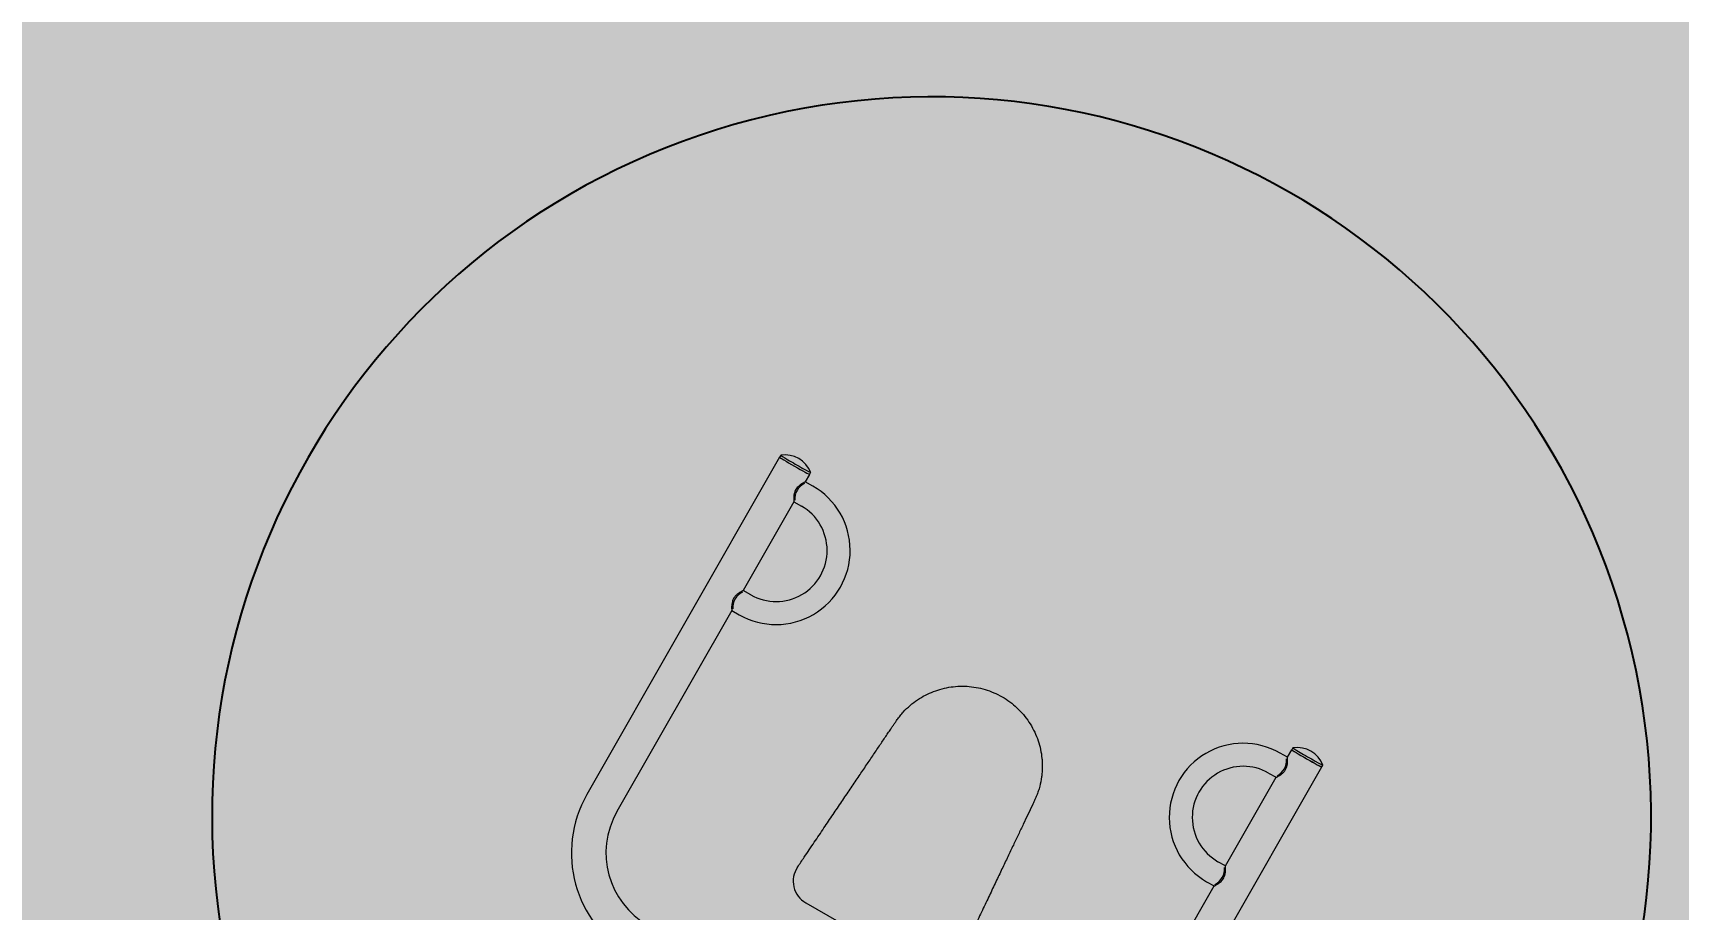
# Model space of a CAD drawing. Header units: millimetres. Extents: x 460 to 723, y 360 to 962.
# Drawn here: x 584.187 to 587.633, y 585.507 to 587.342 of the extents above; entities that cross this region are included whole.
import ezdxf
from ezdxf.lldxf.tags import DXFTag

# ---------------------------------------------------------------- set-up
doc = ezdxf.new("R2010")
doc.units = ezdxf.units.MM
doc.layers.get('0').update_dxf_attribs({"true_color": 0xc2ced6})
for name, color, linetype in [('Default', 7, 'Continuous'), ('DV3_Predeterminado', 7, 'Continuous'), ('G-ACOTADO LOTES', 251, 'Continuous')]:
    doc.layers.add(name, color=color, linetype=linetype)
doc.layers.add('Menorca-Parques-A-Bruñas', color=252, linetype='Continuous', lineweight=5)
doc.styles.add('01COTAS', font='romans.shx')
tags = doc.linetypes.add('DOT2', pattern=[3.175, 0, -3.175]).pattern_tags.tags
tags[6:7] = [DXFTag(74, 4), DXFTag(75, 0), DXFTag(340, '0'), DXFTag(46, 0.0), DXFTag(50, 0.0), DXFTag(44, 0.0), DXFTag(45, 0.0)]
tags[4:5] = [DXFTag(74, 4), DXFTag(75, 0), DXFTag(340, '0'), DXFTag(46, 0.0), DXFTag(50, 0.0), DXFTag(44, 0.0), DXFTag(45, 0.0)]
doc.dimstyles.new('DIM-50-PLANTA', dxfattribs={"dimscale": 0.05, "dimtxt": 2, "dimasz": 2, "dimexe": 2, "dimexo": 2, "dimgap": 1, "dimtad": 1, "dimzin": 4, "dimdsep": 46, "dimtxsty": '01COTAS', "dimblk": 'ARCHTICK', "dimcen": 25, "dimclrd": 256, "dimclre": 256, "dimclrt": 2, "dimadec": 0, "dimazin": 3, "dimtfac": 1, "dimtmove": 2, "dimatfit": 3, "dimfxl": 2, "dimtolj": 1, "dimtzin": 0, "dimarcsym": 0})

# ---------------------------------------------------------------- blocks, each defined once
blk = doc.blocks.new('SE2')
at = {"layer": 'DV3_Predeterminado', "color": 7, "linetype": 'Continuous', "lineweight": 18}
for p, q in [((137.228, 110.373), (123.731, 110.373)), ((137.303, 110.373), (137.228, 110.373)), ((131.779, 109.173), (123.731, 109.173)), ((131.779, 109.174), (131.779, 108.873)), ((136.128, 109.173), (132.579, 109.173)), ((132.579, 108.873), (132.579, 109.173)), ((132.579, 108.873), (132.579, 108.873)), ((136.128, 109.174), (136.128, 108.873)), ((137.228, 109.173), (136.928, 109.173)), ((136.928, 108.873), (136.928, 109.173)), ((136.928, 108.873), (136.928, 108.873)), ((137.228, 109.173), (137.303, 109.173)), ((124.229, 101.898), (124.229, 100.136)), ((123.731, 89.873), (131.779, 89.873)), ((131.779, 90.173), (131.779, 89.873)), ((132.579, 90.173), (132.579, 90.173)), ((132.579, 89.873), (132.579, 90.173)), ((132.579, 89.873), (136.128, 89.873)), ((136.128, 90.173), (136.128, 89.873)), ((136.928, 90.173), (136.928, 90.173)), ((136.928, 89.873), (136.928, 90.173)), ((136.928, 89.873), (137.228, 89.873)), ((137.303, 89.873), (137.228, 89.873)), ((123.731, 88.673), (137.228, 88.673)), ((137.228, 88.673), (137.303, 88.673))]:
    blk.add_line(p, q, dxfattribs=at)
at = {"layer": 'DV3_Predeterminado', "color": 7, "linetype": 'DOT2', "lineweight": 25}
blk.add_arc((129.009, 99.597), 25, 227.3041, 132.6959, dxfattribs=at)
at = {"layer": 'DV3_Predeterminado', "color": 7, "linetype": 'Continuous', "lineweight": 18}
for centre, radius, start, end in [((136.563, 109.773), 0.953, 321.0104, 38.9896), ((132.179, 108.665), 0.61, 56.4445, 123.5555), ((136.528, 108.665), 0.61, 56.4471, 123.5529), ((125.102, 101.897), 0.872, 85.7305, 179.979), ((132.179, 90.38), 0.609, 236.3322, 303.6678), ((136.528, 90.38), 0.609, 236.3319, 303.6681), ((136.563, 89.273), 0.953, 321.0104, 38.9896)]:
    blk.add_arc(centre, radius, start, end, dxfattribs=at)
for centre, major_axis, ratio, start_param, end_param in [((123.731, 106.273), (0, 4.1), 0.999784, 0, 1.570796), ((137.228, 109.773), (0, -0.6), 0.02078, 3.141593, 6.283185), ((137.228, 109.773), (0, -0.6), 0.02078, 3.141593, 6.283185), ((137.303, 109.773), (0, -0.6), 0.02078, 3.115928, 6.283185), ((123.731, 106.273), (0, 2.9), 0.999784, 0, 1.570796), ((134.354, 108.873), (0, 2.575), 0.999784, 1.570796, 4.712389), ((134.354, 108.873), (0, 1.775), 0.999784, 1.570796, 4.712389), ((137.303, 109.773), (0, -0.6), 0.02078, 0, 0.025665), ((134.354, 90.173), (0, -2.575), 0.999784, 1.570796, 4.712389), ((134.354, 90.173), (0, -1.775), 0.999784, 1.570796, 4.712389), ((137.228, 89.273), (0, -0.6), 0.02078, 3.141593, 6.283185), ((137.228, 89.273), (0, 0.6), 0.02078, 0, 3.141593), ((137.303, 89.273), (0, -0.6), 0.02078, 3.115928, 6.283185), ((137.303, 89.273), (0, -0.6), 0.02078, 0, 0.025665)]:
    blk.add_ellipse(centre, major_axis=major_axis, ratio=ratio, start_param=start_param, end_param=end_param, dxfattribs=at)
for points, knots in [([(132.579, 109.173), (132.578, 109.174), (132.576, 109.175), (132.563, 109.183), (132.544, 109.194), (132.518, 109.21), (132.487, 109.228), (132.44, 109.253), (132.371, 109.286), (132.275, 109.318), (132.168, 109.33), (132.063, 109.316), (131.971, 109.285), (131.913, 109.256), (131.879, 109.237), (131.862, 109.228), (131.847, 109.219), (131.833, 109.21), (131.82, 109.202), (131.809, 109.195), (131.8, 109.189), (131.792, 109.183), (131.786, 109.179), (131.782, 109.176), (131.78, 109.174), (131.78, 109.173), (131.78, 109.173)], [0, 0, 0, 0, 0.042739, 0.085378, 0.12805, 0.170748, 0.213412, 0.256068, 0.338459, 0.420835, 0.50314, 0.583341, 0.663591, 0.743861, 0.765189, 0.786518, 0.807848, 0.829186, 0.850538, 0.871895, 0.893245, 0.914582, 0.93591, 0.957239, 0.978592, 1, 1, 1, 1]), ([(136.928, 109.173), (136.927, 109.174), (136.925, 109.175), (136.912, 109.183), (136.892, 109.195), (136.853, 109.218), (136.78, 109.259), (136.677, 109.303), (136.578, 109.325), (136.494, 109.328), (136.399, 109.313), (136.302, 109.278), (136.236, 109.243), (136.202, 109.222), (136.187, 109.213), (136.173, 109.204), (136.161, 109.197), (136.151, 109.19), (136.142, 109.184), (136.136, 109.179), (136.131, 109.176), (136.129, 109.174), (136.129, 109.173), (136.129, 109.173)], [0, 0, 0, 0, 0.043014, 0.085898, 0.128803, 0.171732, 0.281606, 0.391381, 0.455334, 0.519306, 0.583279, 0.680252, 0.777283, 0.799528, 0.821775, 0.844028, 0.866294, 0.888564, 0.910829, 0.93309, 0.955356, 0.977648, 1, 1, 1, 1]), ([(125.167, 102.767), (125.307, 102.756), (125.654, 102.73), (126.2, 102.689), (126.793, 102.645), (127.36, 102.602), (127.901, 102.561), (128.419, 102.523), (128.911, 102.486), (129.377, 102.451), (129.816, 102.418), (130.232, 102.387), (130.561, 102.362), (130.81, 102.343), (130.967, 102.332), (131.104, 102.321), (131.219, 102.312), (131.353, 102.303), (131.504, 102.282), (131.724, 102.239), (131.987, 102.162), (132.284, 102.036), (132.561, 101.879), (132.816, 101.694), (133.048, 101.481), (133.255, 101.244), (133.435, 100.982), (133.585, 100.7), (133.701, 100.402), (133.784, 100.091), (133.829, 99.772), (133.838, 99.45), (133.81, 99.127), (133.743, 98.81), (133.641, 98.502), (133.504, 98.209), (133.334, 97.935), (133.135, 97.683), (132.91, 97.458), (132.703, 97.293), (132.527, 97.176), (132.389, 97.095), (132.245, 97.022), (132.044, 96.933), (131.833, 96.862), (131.613, 96.81), (131.461, 96.783), (131.326, 96.767), (131.209, 96.758), (131.011, 96.743), (130.727, 96.722), (130.35, 96.694), (129.957, 96.664), (129.541, 96.633), (129.099, 96.6), (128.63, 96.565), (128.135, 96.528), (127.608, 96.488), (127.047, 96.446), (126.45, 96.401), (125.819, 96.354), (125.388, 96.322), (125.167, 96.305)], [0, 0, 0, 0, 0.02055, 0.050801, 0.079962, 0.107467, 0.133873, 0.159186, 0.183393, 0.205946, 0.227389, 0.247699, 0.266862, 0.275552, 0.284241, 0.289883, 0.295526, 0.301167, 0.309481, 0.317798, 0.333868, 0.349406, 0.364872, 0.380167, 0.395385, 0.410734, 0.426102, 0.441693, 0.457217, 0.472828, 0.488475, 0.504169, 0.51988, 0.535628, 0.551431, 0.567126, 0.582846, 0.598403, 0.613875, 0.629269, 0.636986, 0.644702, 0.652637, 0.660573, 0.676718, 0.685122, 0.693528, 0.699246, 0.704961, 0.710676, 0.728264, 0.746625, 0.765845, 0.7859, 0.807542, 0.830507, 0.854603, 0.880076, 0.907649, 0.936838, 0.967519, 1, 1, 1, 1]), ([(131.78, 89.873), (131.78, 89.873), (131.781, 89.872), (131.791, 89.864), (131.809, 89.852), (131.845, 89.828), (131.915, 89.787), (132.015, 89.744), (132.113, 89.722), (132.197, 89.719), (132.293, 89.733), (132.392, 89.769), (132.46, 89.804), (132.496, 89.824), (132.512, 89.834), (132.527, 89.842), (132.54, 89.85), (132.551, 89.857), (132.561, 89.863), (132.569, 89.867), (132.574, 89.871), (132.578, 89.873), (132.579, 89.873), (132.579, 89.873)], [0, 0, 0, 0, 0.043014, 0.085898, 0.128803, 0.171732, 0.281606, 0.391381, 0.455334, 0.519306, 0.583279, 0.680252, 0.777283, 0.799528, 0.821775, 0.844028, 0.866294, 0.888564, 0.910829, 0.93309, 0.955356, 0.977648, 1, 1, 1, 1]), ([(136.129, 89.873), (136.129, 89.873), (136.13, 89.872), (136.14, 89.864), (136.158, 89.852), (136.181, 89.837), (136.211, 89.819), (136.256, 89.793), (136.322, 89.761), (136.417, 89.729), (136.524, 89.716), (136.629, 89.73), (136.722, 89.762), (136.783, 89.79), (136.818, 89.809), (136.835, 89.819), (136.852, 89.828), (136.866, 89.836), (136.88, 89.844), (136.892, 89.852), (136.902, 89.858), (136.911, 89.863), (136.918, 89.868), (136.924, 89.871), (136.927, 89.873), (136.928, 89.873), (136.928, 89.873)], [0, 0, 0, 0, 0.042739, 0.085378, 0.12805, 0.170748, 0.213412, 0.256068, 0.338459, 0.420835, 0.50314, 0.583341, 0.663591, 0.743861, 0.765189, 0.786518, 0.807848, 0.829186, 0.850538, 0.871895, 0.893245, 0.914582, 0.93591, 0.957239, 0.978592, 1, 1, 1, 1])]:
    blk.add_open_spline(points, degree=3, knots=knots, dxfattribs=at)
blk = doc.blocks.new('_ArchTick')
at = {"color": 0, "linetype": 'ByBlock', "const_width": 0.15}
blk.add_lwpolyline([(-0.5, -0.5), (0.5, 0.5)], dxfattribs=at)
blk = doc.blocks.new('*D284')
at = {"layer": 'Defpoints', "color": 0, "transparency": 16777216}
for p in [(579.2077, 596.2547), (579.1027, 596.0709), (599.717, 584.2951)]:
    blk.add_point(p, dxfattribs=at)
at = {"layer": 'Menorca-Parques-A-Bruñas', "lineweight": -2, "transparency": 16777216}
for p, q in [((579.2055, 596.2508), (579.2573, 596.3416)), ((599.822, 584.4789), (579.2077, 596.2547)), ((599.8198, 584.475), (599.8716, 584.5658))]:
    blk.add_line(p, q, dxfattribs=at)
at = {"layer": 'Menorca-Parques-A-Bruñas', "lineweight": -2, "transparency": 16777216, "xscale": 0.1, "yscale": 0.1, "zscale": 0.1}
for p, rotation in [((579.2077, 596.2547), 150.2630592274966), ((599.822, 584.4789), 330.2630592274966)]:
    blk.add_blockref('_ArchTick', p, dxfattribs=dict(at, rotation=rotation))
at = {"layer": 'Menorca-Parques-A-Bruñas', "color": 2, "transparency": 16777216, "insert": (589.5645, 590.4537), "char_height": 0.1, "attachment_point": 5, "rotation": 330.2631, "style": '01COTAS'}
blk.add_mtext('\\A1;23.74', dxfattribs=at)

msp = doc.modelspace()

# ---------------------------------------------------------------- hatches: boundary and pattern name
at = {"layer": 'G-ACOTADO LOTES'}
h = msp.add_hatch(color=45, dxfattribs=at)
h.dxf.hatch_style = 1
h.paths.add_polyline_path([(583.5011, 590.4114), (581.8963, 589.47), (581.9571, 582.8793), (592.3649, 576.9339), (595.9889, 583.2778)])

# ---------------------------------------------------------------- block references
at = {"layer": 'Default', "xscale": 0.06026779493539318, "yscale": 0.06026779493539318, "zscale": 0.06026779493539318, "rotation": 60.26305923788698}
msp.add_blockref('SE2', (587.4245, 575.9721, 2.0973), dxfattribs=at)

# ---------------------------------------------------------------- dimensions: what is measured, and where the dimension line sits
at = {"layer": 'Menorca-Parques-A-Bruñas'}
dim = msp.add_aligned_dim(p1=(599.717, 584.2951, 2.0973), p2=(579.1027, 596.0709, 2.0973), distance=-0.2117, dimstyle='DIM-50-PLANTA', override={"dimfxl": 0.09, "dimfxlon": 1}, dxfattribs=at)
dim.commit()
dim.dimension.update_dxf_attribs({"geometry": '*D284', "text_midpoint": (589.5645, 590.4537, 2.0973)})

doc.saveas('drawing.dxf')
